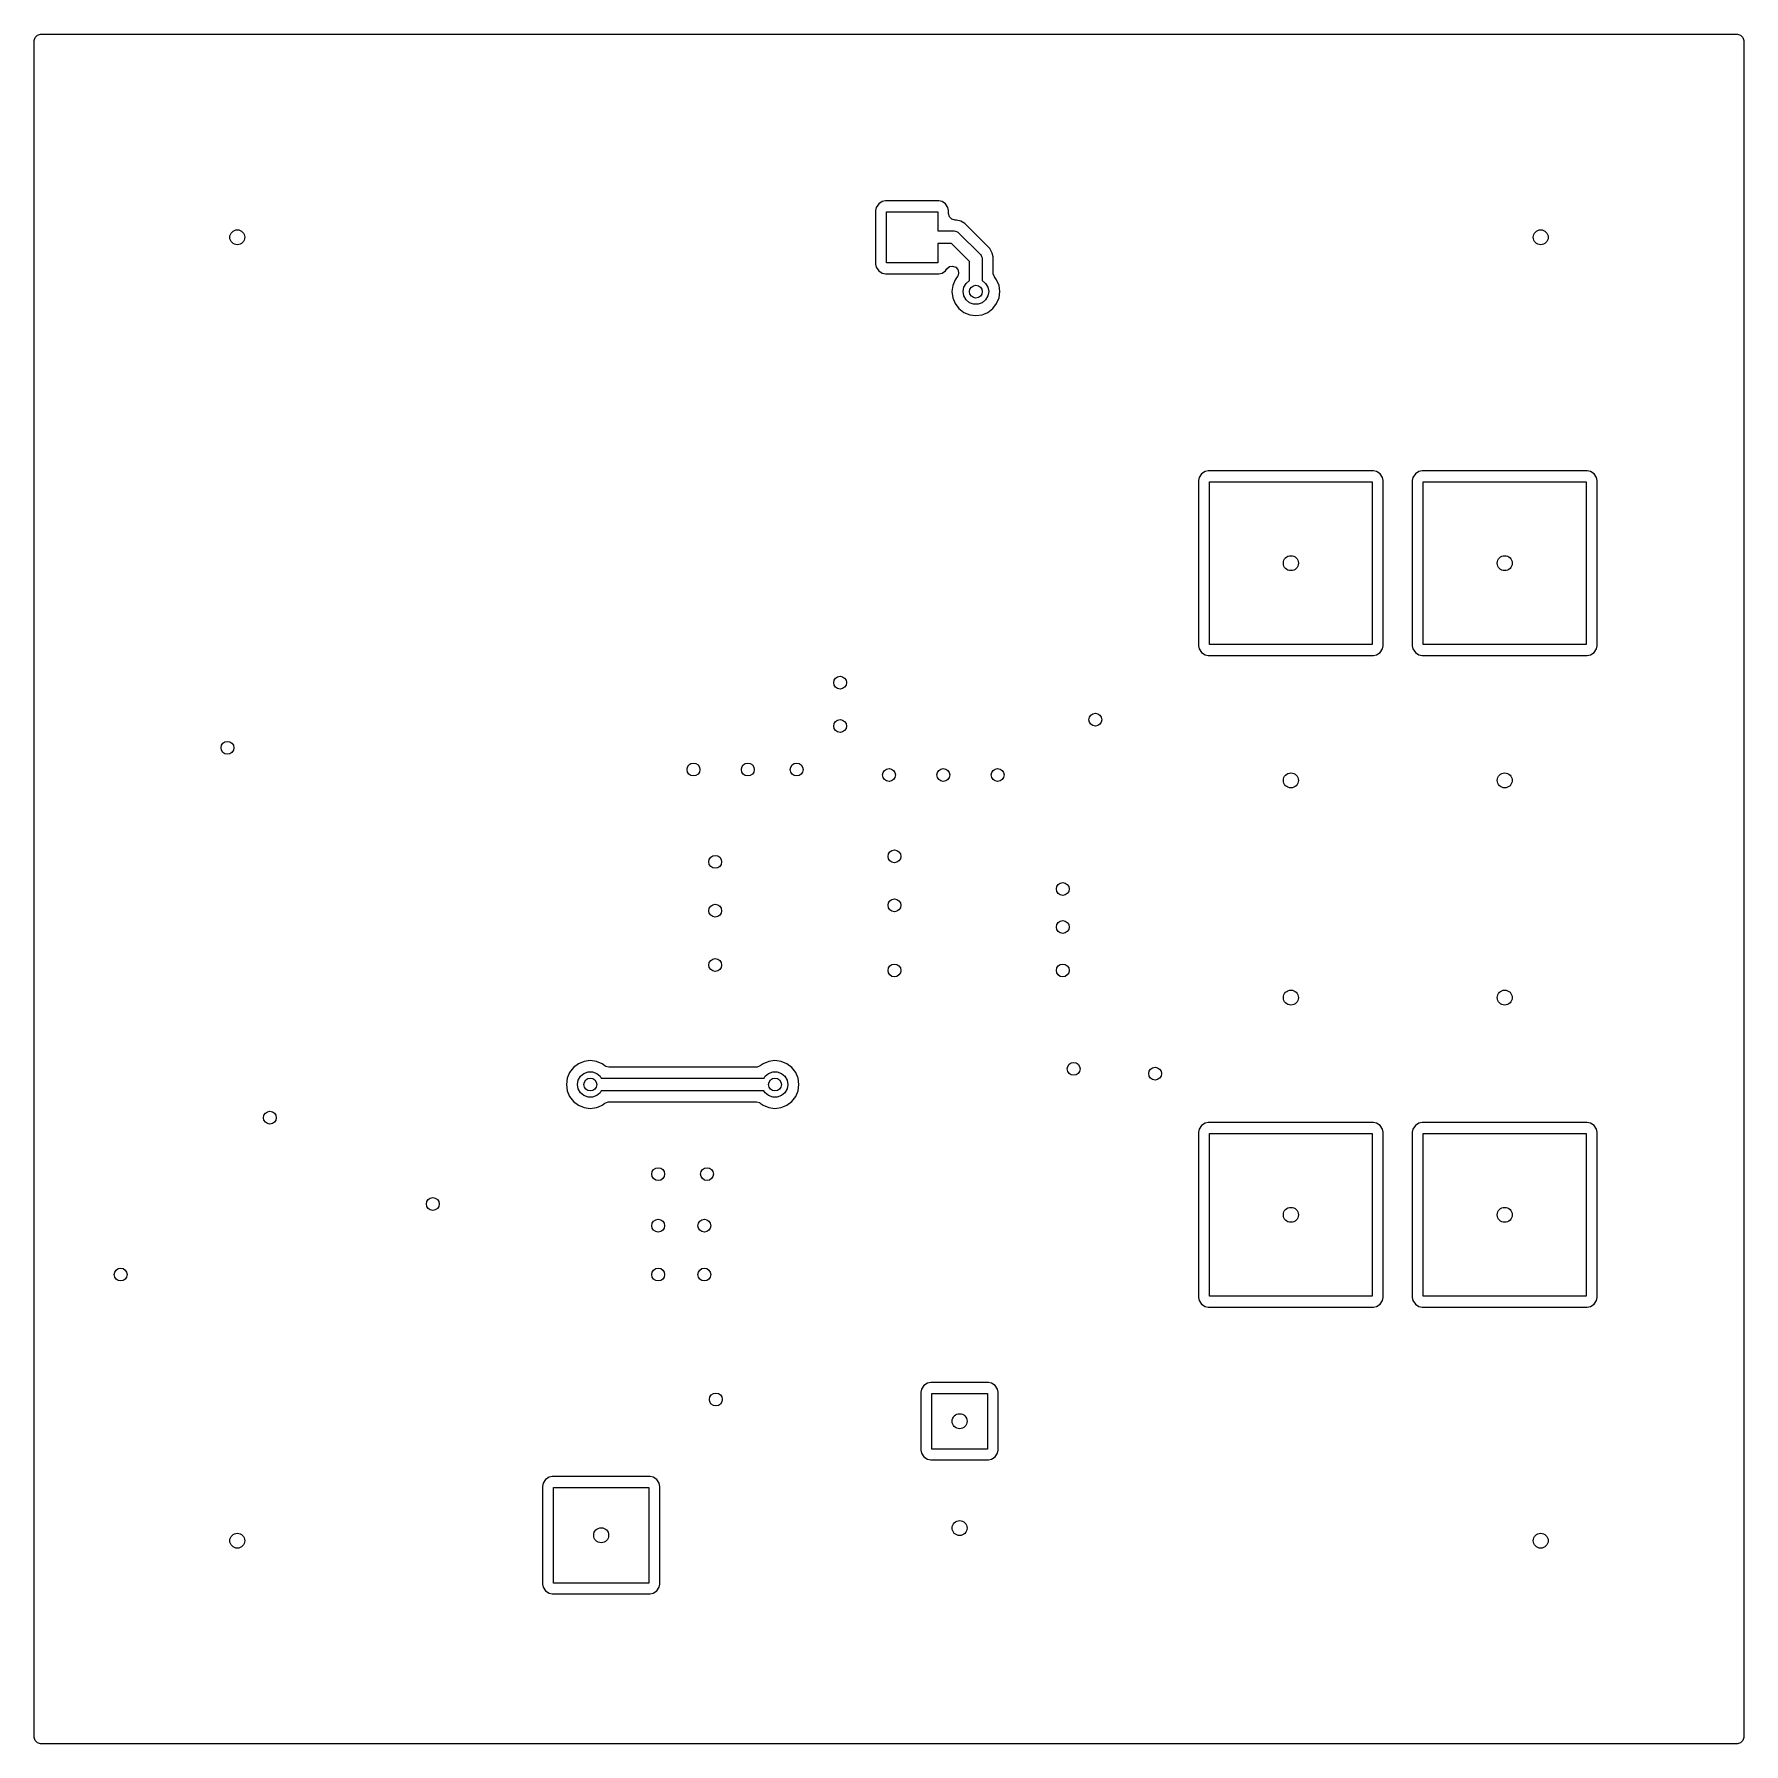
# Model space of a CAD drawing. Extents: x 4.61 to 6.19, y -4.19 to -2.61.
import ezdxf

# ---------------------------------------------------------------- set-up
doc = ezdxf.new("R2010")
doc.units = 0
doc.header["$MEASUREMENT"] = 0
doc.layers.add('BLACK', color=7, linetype='CONTINUOUS')

msp = doc.modelspace()

# ---------------------------------------------------------------- linework, layer by layer
at = {"layer": 'BLACK', "linetype": 'CONTINUOUS'}
for p, q in [((4.613, -2.6188), (4.6138, -2.6159)), ((4.613, -2.7754), (4.613, -2.6188)), ((4.6138, -2.6159), (4.6159, -2.6138)), ((4.6159, -2.6138), (4.6188, -2.613)), ((4.6188, -2.613), (6.1812, -2.613)), ((6.1812, -2.613), (6.1841, -2.6138)), ((6.1841, -2.6138), (6.1862, -2.6159)), ((6.1862, -2.6159), (6.187, -2.6188)), ((6.187, -2.6188), (6.187, -4.1812)), ((5.3905, -2.7692), (5.3883, -2.7725)), ((5.3938, -2.767), (5.3905, -2.7692)), ((5.3905, -2.7692), (5.3905, -2.7692)), ((5.3967, -2.7664), (5.3938, -2.767)), ((5.4459, -2.7664), (5.3967, -2.7664)), ((5.4488, -2.767), (5.4459, -2.7664)), ((5.4521, -2.7692), (5.4488, -2.767)), ((5.4543, -2.7725), (5.4521, -2.7692)), ((5.4521, -2.7692), (5.4521, -2.7692)), ((5.4521, -2.7692), (5.4521, -2.7692)), ((4.613, -3.024), (4.613, -2.7754)), ((5.3883, -2.7725), (5.3877, -2.7754)), ((5.3877, -2.7754), (5.3877, -2.8246)), ((5.3977, -2.8236), (5.3977, -2.7764)), ((5.3977, -2.7764), (5.4449, -2.7764)), ((5.4449, -2.7764), (5.4449, -2.7941)), ((5.4549, -2.7754), (5.4543, -2.7725)), ((5.4549, -2.7782), (5.4549, -2.7754)), ((5.4549, -2.7754), (5.4549, -2.7754)), ((5.4557, -2.7811), (5.4549, -2.7782)), ((5.4579, -2.7833), (5.4557, -2.7811)), ((5.4608, -2.7841), (5.4579, -2.7833)), ((5.4621, -2.7841), (5.4608, -2.7841)), ((5.4661, -2.7852), (5.4621, -2.7841)), ((5.4698, -2.7873), (5.4661, -2.7852)), ((5.4661, -2.7852), (5.4661, -2.7852)), ((5.4449, -2.7941), (5.46, -2.7941)), ((5.46, -2.7941), (5.4612, -2.7942)), ((5.4612, -2.7942), (5.462, -2.7946)), ((5.462, -2.7946), (5.4633, -2.7951)), ((5.4633, -2.7951), (5.4842, -2.8158)), ((5.4927, -2.8102), (5.4698, -2.7873)), ((5.4698, -2.7873), (5.4698, -2.7873)), ((5.4698, -2.7873), (5.4698, -2.7873)), ((5.4575, -2.8058), (5.4449, -2.8058)), ((5.4449, -2.8058), (5.4449, -2.8236)), ((5.4741, -2.8223), (5.4575, -2.8058)), ((5.4842, -2.8158), (5.4849, -2.8167)), ((5.4849, -2.8167), (5.4853, -2.8176)), ((5.4948, -2.8139), (5.4927, -2.8102)), ((5.495, -2.8146), (5.4948, -2.8139)), ((5.4948, -2.8139), (5.4948, -2.8139)), ((5.4959, -2.8179), (5.495, -2.8146)), ((5.495, -2.8146), (5.495, -2.8146)), ((5.3877, -2.8246), (5.3883, -2.8275)), ((5.3883, -2.8275), (5.3905, -2.8308)), ((5.3905, -2.8308), (5.3905, -2.8308)), ((5.3905, -2.8308), (5.3938, -2.833)), ((5.3938, -2.833), (5.3938, -2.833)), ((5.3938, -2.833), (5.3967, -2.8336)), ((5.4449, -2.8236), (5.3977, -2.8236)), ((5.4459, -2.8336), (5.4488, -2.833)), ((5.4488, -2.833), (5.4521, -2.8308)), ((5.4521, -2.8308), (5.4533, -2.829)), ((5.4533, -2.829), (5.4556, -2.827)), ((5.4556, -2.827), (5.4586, -2.8264)), ((5.4586, -2.8264), (5.4615, -2.8274)), ((5.4615, -2.8274), (5.4635, -2.8297)), ((5.4641, -2.8329), (5.4633, -2.8358)), ((5.4635, -2.8297), (5.4641, -2.8323)), ((5.4641, -2.8323), (5.4641, -2.8329)), ((5.4742, -2.8397), (5.4741, -2.8223)), ((5.4853, -2.8176), (5.4858, -2.8188)), ((5.4858, -2.8188), (5.4859, -2.8398)), ((5.4959, -2.8329), (5.4959, -2.8179)), ((5.4959, -2.8179), (5.4959, -2.8179)), ((5.496, -2.8337), (5.4959, -2.8329)), ((5.3967, -2.8336), (5.4459, -2.8336)), ((5.4587, -2.8443), (5.458, -2.85)), ((5.4609, -2.839), (5.4587, -2.8443)), ((5.4587, -2.8443), (5.4587, -2.8443)), ((5.4629, -2.8365), (5.4609, -2.839)), ((5.4633, -2.8358), (5.4629, -2.8365)), ((5.4682, -2.85), (5.4689, -2.846)), ((5.4689, -2.846), (5.471, -2.8424)), ((5.471, -2.8424), (5.4741, -2.8398)), ((5.4741, -2.8398), (5.4742, -2.8397)), ((5.4859, -2.8398), (5.4859, -2.8398)), ((5.4859, -2.8398), (5.489, -2.8424)), ((5.489, -2.8424), (5.4911, -2.846)), ((5.4911, -2.846), (5.4918, -2.85)), ((5.4971, -2.8365), (5.496, -2.8337)), ((5.4991, -2.839), (5.4971, -2.8365)), ((5.5013, -2.8443), (5.4991, -2.839)), ((5.4991, -2.839), (5.4991, -2.839)), ((5.4991, -2.839), (5.4991, -2.839)), ((5.502, -2.85), (5.5013, -2.8443)), ((5.5013, -2.8443), (5.5013, -2.8443)), ((5.458, -2.85), (5.458, -2.85)), ((5.458, -2.85), (5.4587, -2.8557)), ((5.4587, -2.8557), (5.4609, -2.861)), ((5.4609, -2.861), (5.4644, -2.8656)), ((5.4689, -2.854), (5.4682, -2.85)), ((5.471, -2.8576), (5.4689, -2.854)), ((5.4741, -2.8602), (5.471, -2.8576)), ((5.4779, -2.8616), (5.4741, -2.8602)), ((5.4821, -2.8616), (5.4779, -2.8616)), ((5.4859, -2.8602), (5.4821, -2.8616)), ((5.489, -2.8576), (5.4859, -2.8602)), ((5.4911, -2.854), (5.489, -2.8576)), ((5.4918, -2.85), (5.4911, -2.854)), ((5.4956, -2.8656), (5.4991, -2.861)), ((5.4991, -2.861), (5.5013, -2.8557)), ((5.4991, -2.861), (5.4991, -2.861)), ((5.4991, -2.861), (5.4991, -2.861)), ((5.5013, -2.8557), (5.502, -2.85)), ((5.502, -2.85), (5.502, -2.85)), ((5.4644, -2.8656), (5.4644, -2.8656)), ((5.4644, -2.8656), (5.469, -2.8691)), ((5.469, -2.8691), (5.469, -2.8691)), ((5.469, -2.8691), (5.4743, -2.8713)), ((5.4743, -2.8713), (5.48, -2.872)), ((5.48, -2.872), (5.4857, -2.8713)), ((5.48, -2.872), (5.48, -2.872)), ((5.48, -2.872), (5.48, -2.872)), ((5.4857, -2.8713), (5.4873, -2.8706)), ((5.4857, -2.8713), (5.4857, -2.8713)), ((5.4857, -2.8713), (5.4857, -2.8713)), ((5.4873, -2.8706), (5.491, -2.8691)), ((5.491, -2.8691), (5.4956, -2.8656)), ((5.491, -2.8691), (5.491, -2.8691)), ((5.491, -2.8691), (5.491, -2.8691)), ((5.6856, -3.0211), (5.685, -3.024)), ((5.6878, -3.0178), (5.6856, -3.0211)), ((5.6911, -3.0156), (5.6878, -3.0178)), ((5.6878, -3.0178), (5.6878, -3.0178)), ((5.694, -3.015), (5.6911, -3.0156)), ((5.846, -3.015), (5.694, -3.015)), ((5.8489, -3.0156), (5.846, -3.015)), ((5.8522, -3.0178), (5.8489, -3.0156)), ((5.8544, -3.0211), (5.8522, -3.0178)), ((5.8522, -3.0178), (5.8522, -3.0178)), ((5.8522, -3.0178), (5.8522, -3.0178)), ((5.855, -3.024), (5.8544, -3.0211)), ((5.8824, -3.0211), (5.8818, -3.024)), ((5.8846, -3.0178), (5.8824, -3.0211)), ((5.8879, -3.0156), (5.8846, -3.0178)), ((5.8846, -3.0178), (5.8846, -3.0178)), ((5.8909, -3.015), (5.8879, -3.0156)), ((6.0428, -3.015), (5.8909, -3.015)), ((6.0458, -3.0156), (6.0428, -3.015)), ((6.0491, -3.0178), (6.0458, -3.0156)), ((6.0513, -3.0211), (6.0491, -3.0178)), ((6.0491, -3.0178), (6.0491, -3.0178)), ((6.0491, -3.0178), (6.0491, -3.0178)), ((6.0519, -3.024), (6.0513, -3.0211)), ((4.613, -3.58), (4.613, -3.024)), ((5.685, -3.024), (5.685, -3.176)), ((5.695, -3.175), (5.695, -3.025)), ((5.695, -3.025), (5.845, -3.025)), ((5.845, -3.025), (5.845, -3.175)), ((5.855, -3.176), (5.855, -3.024)), ((5.855, -3.024), (5.855, -3.024)), ((5.8818, -3.024), (5.8818, -3.176)), ((5.8919, -3.175), (5.8919, -3.025)), ((5.8919, -3.025), (6.0419, -3.025)), ((6.0419, -3.025), (6.0419, -3.175)), ((6.0519, -3.176), (6.0519, -3.024)), ((5.685, -3.176), (5.6856, -3.1789)), ((5.6856, -3.1789), (5.6878, -3.1822)), ((5.845, -3.175), (5.695, -3.175)), ((5.8522, -3.1822), (5.8544, -3.1789)), ((5.8544, -3.1789), (5.855, -3.176)), ((5.8818, -3.176), (5.8824, -3.1789)), ((5.8824, -3.1789), (5.8846, -3.1822)), ((6.0419, -3.175), (5.8919, -3.175)), ((6.0491, -3.1822), (6.0513, -3.1789)), ((6.0513, -3.1789), (6.0519, -3.176)), ((5.6878, -3.1822), (5.6878, -3.1822)), ((5.6878, -3.1822), (5.6911, -3.1844)), ((5.6911, -3.1844), (5.6911, -3.1844)), ((5.6911, -3.1844), (5.694, -3.185)), ((5.694, -3.185), (5.846, -3.185)), ((5.846, -3.185), (5.8489, -3.1844)), ((5.8489, -3.1844), (5.8522, -3.1822)), ((5.8846, -3.1822), (5.8846, -3.1822)), ((5.8846, -3.1822), (5.8879, -3.1844)), ((5.8879, -3.1844), (5.8879, -3.1844)), ((5.8879, -3.1844), (5.8909, -3.185)), ((5.8909, -3.185), (6.0428, -3.185)), ((6.0428, -3.185), (6.0458, -3.1844)), ((6.0458, -3.1844), (6.0491, -3.1822)), ((5.1059, -3.569), (5.1037, -3.5743)), ((5.1094, -3.5644), (5.1059, -3.569)), ((5.114, -3.5609), (5.1094, -3.5644)), ((5.1139, -3.576), (5.116, -3.5724)), ((5.1193, -3.5587), (5.114, -3.5609)), ((5.116, -3.5724), (5.1191, -3.5698)), ((5.1191, -3.5698), (5.1229, -3.5684)), ((5.125, -3.558), (5.1193, -3.5587)), ((5.1193, -3.5587), (5.1193, -3.5587)), ((5.1229, -3.5684), (5.1271, -3.5684)), ((5.1307, -3.5587), (5.125, -3.558)), ((5.125, -3.558), (5.125, -3.558)), ((5.1271, -3.5684), (5.1309, -3.5698)), ((5.136, -3.5609), (5.1307, -3.5587)), ((5.1309, -3.5698), (5.134, -3.5724)), ((5.134, -3.5724), (5.1351, -3.5742)), ((5.1385, -3.5629), (5.136, -3.5609)), ((5.136, -3.5609), (5.136, -3.5609)), ((5.136, -3.5609), (5.136, -3.5609)), ((5.1392, -3.5633), (5.1385, -3.5629)), ((5.1421, -3.5641), (5.1392, -3.5633)), ((5.2779, -3.5641), (5.1421, -3.5641)), ((5.2787, -3.564), (5.2779, -3.5641)), ((5.2815, -3.5629), (5.2787, -3.564)), ((5.284, -3.5609), (5.2815, -3.5629)), ((5.2893, -3.5587), (5.284, -3.5609)), ((5.285, -3.5741), (5.286, -3.5724)), ((5.286, -3.5724), (5.2891, -3.5698)), ((5.2891, -3.5698), (5.2929, -3.5684)), ((5.295, -3.558), (5.2893, -3.5587)), ((5.2893, -3.5587), (5.2893, -3.5587)), ((5.2929, -3.5684), (5.2971, -3.5684)), ((5.3007, -3.5587), (5.295, -3.558)), ((5.295, -3.558), (5.295, -3.558)), ((5.2971, -3.5684), (5.3009, -3.5698)), ((5.306, -3.5609), (5.3007, -3.5587)), ((5.3009, -3.5698), (5.304, -3.5724)), ((5.304, -3.5724), (5.3061, -3.576)), ((5.3106, -3.5644), (5.306, -3.5609)), ((5.306, -3.5609), (5.306, -3.5609)), ((5.3141, -3.569), (5.3106, -3.5644)), ((5.3106, -3.5644), (5.3106, -3.5644)), ((5.3106, -3.5644), (5.3106, -3.5644)), ((5.3163, -3.5743), (5.3141, -3.569)), ((5.3141, -3.569), (5.3141, -3.569)), ((5.3141, -3.569), (5.3141, -3.569)), ((4.613, -3.624), (4.613, -3.58)), ((5.1037, -3.5743), (5.103, -3.58)), ((5.103, -3.58), (5.1037, -3.5857)), ((5.103, -3.58), (5.103, -3.58)), ((5.1037, -3.5743), (5.1037, -3.5743)), ((5.1037, -3.5857), (5.1059, -3.591)), ((5.1132, -3.58), (5.1139, -3.576)), ((5.1139, -3.584), (5.1132, -3.58)), ((5.116, -3.5876), (5.1139, -3.584)), ((5.1191, -3.5902), (5.116, -3.5876)), ((5.134, -3.5876), (5.1309, -3.5902)), ((5.135, -3.5859), (5.134, -3.5876)), ((5.2849, -3.5858), (5.135, -3.5859)), ((5.1351, -3.5742), (5.285, -3.5741)), ((5.286, -3.5876), (5.2849, -3.5858)), ((5.2891, -3.5902), (5.286, -3.5876)), ((5.304, -3.5876), (5.3009, -3.5902)), ((5.3061, -3.584), (5.304, -3.5876)), ((5.3061, -3.576), (5.3068, -3.58)), ((5.3068, -3.58), (5.3061, -3.584)), ((5.3141, -3.591), (5.3163, -3.5857)), ((5.317, -3.58), (5.3163, -3.5743)), ((5.3163, -3.5743), (5.3163, -3.5743)), ((5.3163, -3.5857), (5.317, -3.58)), ((5.317, -3.58), (5.317, -3.58)), ((5.1059, -3.591), (5.1094, -3.5956)), ((5.1094, -3.5956), (5.1094, -3.5956)), ((5.1094, -3.5956), (5.114, -3.5991)), ((5.114, -3.5991), (5.114, -3.5991)), ((5.114, -3.5991), (5.1193, -3.6013)), ((5.1229, -3.5916), (5.1191, -3.5902)), ((5.1193, -3.6013), (5.125, -3.602)), ((5.1271, -3.5916), (5.1229, -3.5916)), ((5.125, -3.602), (5.1307, -3.6013)), ((5.125, -3.602), (5.125, -3.602)), ((5.125, -3.602), (5.125, -3.602)), ((5.1309, -3.5902), (5.1271, -3.5916)), ((5.1307, -3.6013), (5.1324, -3.6006)), ((5.1307, -3.6013), (5.1307, -3.6013)), ((5.1307, -3.6013), (5.1307, -3.6013)), ((5.1324, -3.6006), (5.136, -3.5991)), ((5.136, -3.5991), (5.1385, -3.5971)), ((5.136, -3.5991), (5.136, -3.5991)), ((5.136, -3.5991), (5.136, -3.5991)), ((5.1385, -3.5971), (5.1413, -3.596)), ((5.1413, -3.596), (5.1421, -3.5959)), ((5.1421, -3.5959), (5.2779, -3.5959)), ((5.2779, -3.5959), (5.2808, -3.5967)), ((5.2808, -3.5967), (5.2815, -3.5971)), ((5.2815, -3.5971), (5.284, -3.5991)), ((5.284, -3.5991), (5.284, -3.5991)), ((5.284, -3.5991), (5.284, -3.5991)), ((5.284, -3.5991), (5.2893, -3.6013)), ((5.2929, -3.5916), (5.2891, -3.5902)), ((5.2893, -3.6013), (5.295, -3.602)), ((5.2971, -3.5916), (5.2929, -3.5916)), ((5.295, -3.602), (5.3007, -3.6013)), ((5.295, -3.602), (5.295, -3.602)), ((5.295, -3.602), (5.295, -3.602)), ((5.3009, -3.5902), (5.2971, -3.5916)), ((5.3007, -3.6013), (5.3023, -3.6006)), ((5.3007, -3.6013), (5.3007, -3.6013)), ((5.3007, -3.6013), (5.3007, -3.6013)), ((5.3023, -3.6006), (5.306, -3.5991)), ((5.306, -3.5991), (5.3106, -3.5956)), ((5.306, -3.5991), (5.306, -3.5991)), ((5.306, -3.5991), (5.306, -3.5991)), ((5.3106, -3.5956), (5.3141, -3.591)), ((5.3141, -3.591), (5.3141, -3.591)), ((5.3141, -3.591), (5.3141, -3.591)), ((5.6878, -3.6178), (5.6856, -3.6211)), ((5.6911, -3.6156), (5.6878, -3.6178)), ((5.6878, -3.6178), (5.6878, -3.6178)), ((5.694, -3.615), (5.6911, -3.6156)), ((5.846, -3.615), (5.694, -3.615)), ((5.8489, -3.6156), (5.846, -3.615)), ((5.8522, -3.6178), (5.8489, -3.6156)), ((5.8544, -3.6211), (5.8522, -3.6178)), ((5.8522, -3.6178), (5.8522, -3.6178)), ((5.8522, -3.6178), (5.8522, -3.6178)), ((5.8846, -3.6178), (5.8824, -3.6211)), ((5.8879, -3.6156), (5.8846, -3.6178)), ((5.8846, -3.6178), (5.8846, -3.6178)), ((5.8909, -3.615), (5.8879, -3.6156)), ((6.0428, -3.615), (5.8909, -3.615)), ((6.0458, -3.6156), (6.0428, -3.615)), ((6.0491, -3.6178), (6.0458, -3.6156)), ((6.0513, -3.6211), (6.0491, -3.6178)), ((6.0491, -3.6178), (6.0491, -3.6178)), ((6.0491, -3.6178), (6.0491, -3.6178)), ((4.613, -3.8634), (4.613, -3.624)), ((5.6856, -3.6211), (5.685, -3.624)), ((5.685, -3.624), (5.685, -3.776)), ((5.695, -3.775), (5.695, -3.625)), ((5.695, -3.625), (5.845, -3.625)), ((5.845, -3.625), (5.845, -3.775)), ((5.855, -3.624), (5.8544, -3.6211)), ((5.855, -3.776), (5.855, -3.624)), ((5.855, -3.624), (5.855, -3.624)), ((5.8824, -3.6211), (5.8818, -3.624)), ((5.8818, -3.624), (5.8818, -3.776)), ((5.8919, -3.775), (5.8919, -3.625)), ((5.8919, -3.625), (6.0419, -3.625)), ((6.0419, -3.625), (6.0419, -3.775)), ((6.0519, -3.624), (6.0513, -3.6211)), ((6.0519, -3.776), (6.0519, -3.624)), ((5.685, -3.776), (5.6856, -3.7789)), ((5.845, -3.775), (5.695, -3.775)), ((5.8544, -3.7789), (5.855, -3.776)), ((5.8818, -3.776), (5.8824, -3.7789)), ((6.0419, -3.775), (5.8919, -3.775)), ((6.0513, -3.7789), (6.0519, -3.776)), ((5.6856, -3.7789), (5.6878, -3.7822)), ((5.6878, -3.7822), (5.6878, -3.7822)), ((5.6878, -3.7822), (5.6911, -3.7844)), ((5.6911, -3.7844), (5.6911, -3.7844)), ((5.6911, -3.7844), (5.694, -3.785)), ((5.694, -3.785), (5.846, -3.785)), ((5.846, -3.785), (5.8489, -3.7844)), ((5.8489, -3.7844), (5.8522, -3.7822)), ((5.8522, -3.7822), (5.8544, -3.7789)), ((5.8824, -3.7789), (5.8846, -3.7822)), ((5.8846, -3.7822), (5.8846, -3.7822)), ((5.8846, -3.7822), (5.8879, -3.7844)), ((5.8879, -3.7844), (5.8879, -3.7844)), ((5.8879, -3.7844), (5.8909, -3.785)), ((5.8909, -3.785), (6.0428, -3.785)), ((6.0428, -3.785), (6.0458, -3.7844)), ((6.0458, -3.7844), (6.0491, -3.7822)), ((6.0491, -3.7822), (6.0513, -3.7789)), ((5.4355, -3.855), (5.4322, -3.8572)), ((5.4384, -3.8544), (5.4355, -3.855)), ((5.4916, -3.8544), (5.4384, -3.8544)), ((5.4945, -3.855), (5.4916, -3.8544)), ((5.4978, -3.8572), (5.4945, -3.855)), ((4.613, -3.95), (4.613, -3.8634)), ((5.43, -3.8605), (5.4294, -3.8634)), ((5.4294, -3.8634), (5.4294, -3.9166)), ((5.4322, -3.8572), (5.43, -3.8605)), ((5.4322, -3.8572), (5.4322, -3.8572)), ((5.4394, -3.9156), (5.4394, -3.8644)), ((5.4394, -3.8644), (5.4906, -3.8644)), ((5.4906, -3.8644), (5.4906, -3.9156)), ((5.5, -3.8605), (5.4978, -3.8572)), ((5.4978, -3.8572), (5.4978, -3.8572)), ((5.4978, -3.8572), (5.4978, -3.8572)), ((5.5006, -3.8634), (5.5, -3.8605)), ((5.5006, -3.9166), (5.5006, -3.8634)), ((5.4294, -3.9166), (5.43, -3.9195)), ((5.4906, -3.9156), (5.4394, -3.9156)), ((5.5, -3.9195), (5.5006, -3.9166)), ((5.43, -3.9195), (5.4322, -3.9228)), ((5.4322, -3.9228), (5.4322, -3.9228)), ((5.4322, -3.9228), (5.4355, -3.925)), ((5.4355, -3.925), (5.4355, -3.925)), ((5.4355, -3.925), (5.4384, -3.9256)), ((5.4384, -3.9256), (5.4916, -3.9256)), ((5.4916, -3.9256), (5.4945, -3.925)), ((5.4945, -3.925), (5.4978, -3.9228)), ((5.4978, -3.9228), (5.5, -3.9195)), ((4.613, -4.1812), (4.613, -3.95)), ((5.0816, -3.9471), (5.081, -3.95)), ((5.081, -3.95), (5.081, -4.04)), ((5.0838, -3.9438), (5.0816, -3.9471)), ((5.0871, -3.9416), (5.0838, -3.9438)), ((5.0838, -3.9438), (5.0838, -3.9438)), ((5.09, -3.941), (5.0871, -3.9416)), ((5.18, -3.941), (5.09, -3.941)), ((5.1829, -3.9416), (5.18, -3.941)), ((5.1862, -3.9438), (5.1829, -3.9416)), ((5.1884, -3.9471), (5.1862, -3.9438)), ((5.1862, -3.9438), (5.1862, -3.9438)), ((5.1862, -3.9438), (5.1862, -3.9438)), ((5.189, -3.95), (5.1884, -3.9471)), ((5.189, -4.04), (5.189, -3.95)), ((5.091, -4.039), (5.091, -3.951)), ((5.091, -3.951), (5.179, -3.951)), ((5.179, -3.951), (5.179, -4.039)), ((5.081, -4.04), (5.0816, -4.0429)), ((5.0816, -4.0429), (5.0838, -4.0462)), ((5.179, -4.039), (5.091, -4.039)), ((5.1862, -4.0462), (5.1884, -4.0429)), ((5.1884, -4.0429), (5.189, -4.04)), ((5.0838, -4.0462), (5.0838, -4.0462)), ((5.0838, -4.0462), (5.0871, -4.0484)), ((5.0871, -4.0484), (5.0871, -4.0484)), ((5.0871, -4.0484), (5.09, -4.049)), ((5.09, -4.049), (5.18, -4.049)), ((5.18, -4.049), (5.1829, -4.0484)), ((5.1829, -4.0484), (5.1862, -4.0462)), ((4.6138, -4.1841), (4.613, -4.1812)), ((4.6159, -4.1862), (4.6138, -4.1841)), ((4.6188, -4.187), (4.6159, -4.1862)), ((6.1841, -4.1862), (6.1812, -4.187)), ((6.1862, -4.1841), (6.1841, -4.1862)), ((6.187, -4.1812), (6.1862, -4.1841)), ((6.1812, -4.187), (4.6188, -4.187))]:
    msp.add_line(p, q, dxfattribs=at)
at = {"layer": 'BLACK'}
for centre, radius in [((4.8, -2.8), 0.00689), ((6, -2.8), 0.00689), ((5.48, -2.85), 0.00591), ((5.77, -3.1), 0.00689), ((5.9669, -3.1), 0.00689), ((5.355, -3.21), 0.00591), ((5.59, -3.2441), 0.00591), ((5.355, -3.25), 0.00591), ((4.7909, -3.27), 0.00591), ((5.22, -3.29), 0.00591), ((5.27, -3.29), 0.00591), ((5.315, -3.29), 0.00591), ((5.4, -3.295), 0.00591), ((5.45, -3.295), 0.00591), ((5.5, -3.295), 0.00591), ((5.77, -3.3), 0.00689), ((5.9669, -3.3), 0.00689), ((5.405, -3.37), 0.00591), ((5.24, -3.375), 0.00591), ((5.56, -3.4), 0.00591), ((5.24, -3.42), 0.00591), ((5.405, -3.415), 0.00591), ((5.56, -3.435), 0.00591), ((5.24, -3.47), 0.00591), ((5.405, -3.475), 0.00591), ((5.56, -3.475), 0.00591), ((5.77, -3.5), 0.00689), ((5.9669, -3.5), 0.00689), ((5.57, -3.5656), 0.00591), ((5.645, -3.57), 0.00591), ((5.125, -3.58), 0.00591), ((5.295, -3.58), 0.00591), ((4.83, -3.6106), 0.00591), ((5.1875, -3.6625), 0.00591), ((5.2325, -3.6625), 0.00591), ((4.98, -3.69), 0.00591), ((5.77, -3.7), 0.00689), ((5.9669, -3.7), 0.00689), ((5.1875, -3.71), 0.00591), ((5.23, -3.71), 0.00591), ((4.6926, -3.755), 0.00591), ((5.1875, -3.755), 0.00591), ((5.23, -3.755), 0.00591), ((5.2406, -3.87), 0.00591), ((5.465, -3.89), 0.00689), ((5.465, -3.9884), 0.00689), ((4.8, -4), 0.00689), ((5.135, -3.995), 0.00689), ((6, -4), 0.00689)]:
    msp.add_circle(centre, radius, dxfattribs=at)

doc.saveas('drawing.dxf')
